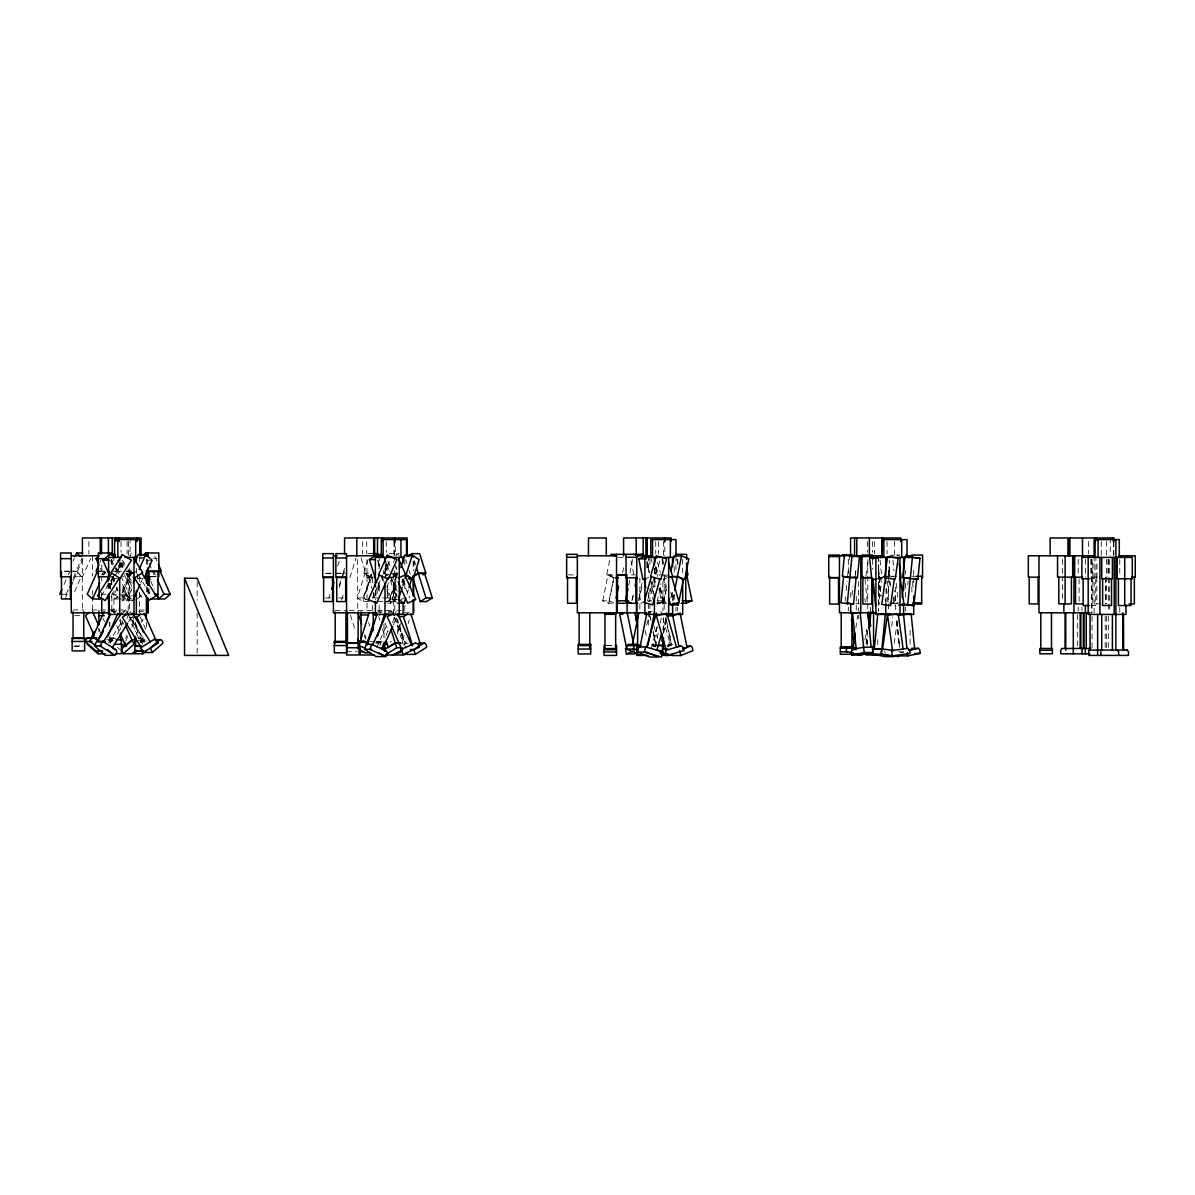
<?xml version="1.0" encoding="UTF-8"?>
<svg xmlns="http://www.w3.org/2000/svg" width="1195" height="1195" viewBox="0 0 1195 1195"><rect width="100%" height="100%" fill="white"/><g stroke="black" fill="none" stroke-linecap="round" stroke-linejoin="round"><path stroke-width="0.75" stroke-dasharray="5 3.75" d="M845.074 601.055L845.552 597.007M846.135 590.479L847.016 581.651M847.643 575.96L848.525 567.132M849.227 560.067L849.57 556.541M852.02 595.244L852.901 586.416M855.202 575.96L855.904 568.895M866.046 643.657L867.331 630.661M867.002 645.524L867.928 636.233M893.83 597.53L893.307 602.833L897.983 603.759M891.754 626.314L892.68 617.038M907.767 584.654L908.125 581.129M855.366 574.466L855.874 570.941M855.874 627.958L857.607 615.604M865.957 575.96L867.943 561.844M864.971 640.042L866.45 629.451M894.189 643.403L897.176 622.236M613.991 577.827L606.716 574.885L609.838 559.469M602.743 600.816L607.956 575.124L614.26 575.124L609.047 600.816L602.743 600.816L608.808 603.281L613.528 603.281M608.808 603.281L614.006 577.588L607.956 575.124M622.595 572.689L624.328 564.13M632.678 559.469L629.541 574.885L635.591 574.885M628.689 585.401L629.735 580.262M631.871 600.816L633.26 593.975M632.319 599.845L633.365 594.707M639.31 596.424L642.447 581.009M646.809 565.832L647.496 562.412M666.646 603.281L663.494 603.281L657.444 600.816L660.925 583.698M656.13 646.794L653.232 645.614L657.25 625.777M666.183 588.836L663.748 600.816L669.797 603.281M663.494 603.281L666.287 589.568M655.547 646.555L658.833 630.333M660.297 623.118L661.388 617.71M663.344 632.991L666.272 618.562M666.347 619.712L663.419 634.127L663.479 616.097M670.843 598.142L672.232 591.286M672.531 600.712L673.92 593.855M672.979 599.741L674.025 594.602M668.423 646.749L670.619 635.934M646.674 568.028L649.139 559.469M638.205 600.816L642.133 587.118M647.75 599.845L654.143 577.588M655.98 574.407L659.909 560.694M646.674 625.06L650.603 611.347M651.066 648.556L657.444 626.285M662.762 629.601L666.212 617.621M337.707 566.057L339.38 560.724M328.998 597.948L330.089 594.453M339.141 585.729L342.98 573.525M343.04 573.167L345.265 566.057M339.141 587.611L341.889 578.888M342.935 575.736L345.176 568.626M341.591 599.815L343.787 592.839M349.941 577.514L356.095 557.975M370.674 577.514L363.758 573.167L367.672 560.724M369.345 601.563L363.041 601.563L357.275 597.948L364.968 573.525L369.688 573.525M357.275 597.948L363.579 597.948L371.272 573.525M363.041 601.563L371.794 573.958M393.528 562.501L395.201 557.184M386.986 587.477L389.182 580.501M396.456 585.595L392.065 599.546L396.382 602.265M379.935 645.554L380.951 642.298L382.624 641.401M401.789 582.383L402.879 578.888M386.134 635.456L388.285 628.6M402.76 585.595L404.403 580.367M403.312 585.729L405.508 578.753M392.602 622.64L394.216 617.501M394.753 615.784L396.382 610.645M406.868 594.453L408.511 589.225M397.457 631.214L399.623 624.358M397.352 633.843L400.579 623.566M401.669 644.135L404.373 635.561M408.152 623.566L409.228 620.145M72.97 561.202L74.434 557.916M64.037 584.534L67.622 576.438M68.339 574.81L69.773 571.568M66.054 594.244L68.907 587.761M73.209 578.051L76.062 571.568L81.409 576.289L73.537 594.109M70.117 571.105L76.166 571.105L81.992 557.916M65.098 598.964L68.668 590.868M72.97 581.158L75.106 576.289L81.409 576.289M83.023 558.633L75.016 576.767L82.575 576.767L90.581 558.633M99.738 562.86L101.187 559.559M102.128 574.81L103.562 571.568L106.236 573.929M104.697 571.822L103.233 575.124L100.41 568.521M129.852 556.258L131.316 552.971M117.304 587.761L114.451 594.244L118.454 597.784M122.174 591.002L131.614 569.403M122.652 592.481L129.807 576.289L127.133 573.929M122.726 592.615L131.316 573.182M119.799 598.964L126.087 598.964L131.106 587.626M131.644 589.24L126.64 600.562L121.307 595.842M110.836 641.446L112.181 638.429L113.913 637.861M117.633 634.052L122.816 622.296M140.816 582.757L142.25 579.515M126.864 618.383L129.09 613.349M125.52 638.533L126.999 635.172M131.45 625.105L133.676 620.071M125.848 640.849L128.074 635.815M131.779 627.405L134.751 620.698M136.379 634.127L138.605 629.093M141.578 622.371L143.056 619.01M372.078 576.782L362.668 597.948L369.18 600.846M372.257 598.307L377.321 586.909M378.053 585.281L381.668 577.14M383.939 574.257L390.466 559.604M379.248 615.53L381.414 610.645M376.694 647.556L386.836 624.761M393.379 624.746L396.277 618.233M104.04 574.601L105.937 571.568M101.216 595.946L113.495 576.289M116.139 573.749L124.638 560.141M114.63 613.02L116.512 609.988M108.581 642.865L121.8 621.699M128.567 621.803L131.39 617.262L143.295 644.21M112.181 577.245L117.304 572.704L114.391 566.116M131.375 572.749L127.372 576.289L124.22 576.289M131.316 573.361L127.477 576.767L121.427 576.767M117.902 596.604L115.228 598.964L112.36 592.481M122.861 597.784L126.864 594.244L122.577 584.534M131.047 598.202L128.373 600.562L122.652 587.611M137.395 598.964L141.398 595.424M121.143 614.529L126.267 609.988L128.492 615.022M124.399 614.529L129.538 609.988L131.764 615.022M110.194 642.477L112.763 640.221L110.537 635.172M140.054 642.178L142.788 639.743L146.328 639.743M140.323 642.477L142.892 640.221L132.511 616.71M361.039 557.975L367.194 577.514L371.331 574.9M372.795 591.107L368.404 577.14L371.272 575.333M384.267 577.14L388.584 574.422M393.439 575.333L396.322 573.525L397.412 577.006M393.379 575.766L397.517 573.167L394.723 564.279M384.446 603.176L390.212 599.546L398.353 599.546M396.262 598.844L391.945 601.563L387.001 585.864M387.598 603.176L390.75 603.176L396.516 599.546M399.683 600.667L404 597.948M387.046 614.125L392.572 610.645L394.186 615.784M389.51 614.125L395.037 610.645L401.087 610.645M375.708 643.268L378.666 641.401L380.339 642.298M131.629 574.407L127.85 576.767L125.953 573.749M132.376 573.929L136.917 571.105M122.562 611.885L125.58 609.988L129.359 616.037M140.681 642.581L145.222 639.743M389.779 642.298L391.437 641.401M397.442 574.242L390.929 577.14L397.457 591.794M387.927 612.094L391.183 610.645L393.364 615.53M403.238 644.299L406.494 642.85M644.135 579.187L648.676 577.349M645.464 601.443L640.923 603.281L639.176 594.707M657.16 604.267L661.701 602.429L658.923 588.717M660.402 588.836L662.837 600.816L656.787 603.281L663.091 603.281L666.108 602.056M652.978 646.629L656.085 645.36M653.202 646.794L656.115 645.614M666.601 578.201L663.165 579.187L666.123 589.464M667.288 646.6L670.709 645.614L660.88 611.347M888.796 556.243L894.786 555.048L891.754 555.048M885.465 576.528L879.475 577.723L878.25 565.369M874.546 578.888L882.373 577.962M884.838 577.125L889.334 576.229L889.334 560.067M888.587 577.29L893.262 576.348M879.296 579.321L882.403 578.574M889.663 604.072L895.891 602.833L894.667 590.479M893.591 603.759L898.267 602.833L889.603 602.833M367.94 553.629L372.481 553.629M389.331 553.629L399.354 553.629M899.805 555.048L896.788 555.048L899.775 555.645M139.023 557.408L144.729 557.408M618.159 557.273L624.208 557.273M139.232 558.633L142.414 558.633M153.498 558.633L157.053 558.633M146.089 560.231L152.138 560.231M64.142 571.105L69.489 571.105M97.602 571.105L105.384 571.105M111.971 571.105L121.173 571.105M126.326 571.105L130.867 571.105M65.038 571.568L68.608 571.568M72.91 571.568L76.062 571.568M97.258 571.568L104.488 571.568M114.929 571.568L120.277 571.568M126.416 571.568L131.136 571.568M130.15 572.704L134.691 572.704M326.295 573.167L331.642 573.167M335.466 573.167L344.772 573.167M363.758 573.167L369.808 573.167M394.499 573.167L397.726 573.167M325.413 573.525L330.746 573.525M336.751 573.525L345.669 573.525M390.212 573.525L397.681 573.525L389.988 597.948L395.754 601.563L395.56 573.525M385.492 574.765L388.509 574.765M568.432 574.885L575.557 574.885M606.716 574.885L614.275 574.885M663.658 574.885L657.608 574.885L655.861 566.31M664.226 575.124L668.961 575.124M151.72 576.289L156.172 576.289M896.892 576.229L878.654 576.229L878.31 572.704M911.875 576.229L916.341 576.348M150.421 576.767L155.275 576.767M368.404 577.14L374.692 577.14M388.435 577.14L395.56 577.14M1091.528 577.185L1097.578 577.185M367.194 577.514L374.752 577.514M387.538 577.514L396.456 577.514L396.456 566.848M879.535 577.588L883.105 577.588M878.654 577.723L882.493 577.723M112.405 578.365L118.454 578.365M138.082 578.365L142.608 578.365M1089.437 578.783L1096.995 578.783L1096.995 560.963M61.318 594.244L68.608 594.244M100.933 594.244L106.265 594.244M111.374 594.244L118.499 594.244M120.575 594.244L126.864 594.244M122.876 595.842L133.72 595.842M325.413 597.948L330.746 597.948M338.543 597.948L343.891 597.948M373.527 597.948L382.43 597.948M383.416 597.948L395.56 597.948M118.499 598.964L111.374 598.964L111.374 595.483M132.944 600.562L122.069 600.562L127.417 595.842L122.413 584.519M646.973 600.816L651.693 600.816M657.444 600.816L665.988 600.816M377.665 601.563L382.385 601.563L381.28 598.083M386.657 601.563L395.754 601.563M656.981 602.429L661.701 602.429M1100.401 603.908L1092.798 603.908L1092.842 559.365M1091.005 605.521L1095.74 605.521L1095.74 578.783M73.059 609.988L83.755 609.988M91.851 609.988L109.581 609.988M109.835 609.988L126.267 609.988M139.247 609.988L144.58 609.988M335.212 610.645L345.908 610.645M349.239 610.645L373.258 610.645M378.636 610.645L382.206 610.645M385.014 610.645L392.572 610.645M652.186 611.347L649.169 611.347L650.991 620.369M111.075 611.601L118.634 611.601M138.784 611.601L143.31 611.601M377.605 612.258L382.131 612.258M404.283 612.258L410.333 612.258M74.837 615.664L81.962 615.664M129.344 617.262L132.376 617.262M109.014 637.861L116.064 637.861M138.351 637.861L145.476 637.861M115.706 638.429L108.984 638.429L110.313 641.446M138.351 638.429L145.476 638.429M106.908 639.743L114.287 639.743M108.222 640.221L113.405 640.221M137.455 640.221L146.373 640.221M369.852 641.401L375.14 641.401M375.962 641.401L383.087 641.401M140.129 641.446L145.476 641.446M375.962 642.298L383.087 642.298M376.858 643.209L380.413 643.209M408.317 643.209L405.284 643.209L398.279 620.937M651.335 644.389L656.623 644.389M667.945 644.389L673.278 644.389M605.85 645.36L614.768 645.36M606.746 645.614L613.871 645.614M653.232 645.614L659.281 645.614M667.049 645.614L671.5 645.599M74.837 645.883L81.962 645.883M73.941 646.361L82.858 646.361M346.565 651.723L357.245 651.723M898.52 651.798L903.853 651.798M900.104 652.545L903.644 652.545M855.814 603.326L859.339 603.819M664.166 575.736L668.707 577.588M609.047 600.816L613.588 602.668M652.679 645.644L655.801 646.913M399.085 555.361L396.322 553.629L396.456 557.975M392.811 574.422L397.128 577.14L389.451 601.563L386.568 599.756M392.931 574.9L397.084 577.514M364.968 573.525L370.719 577.14M363.579 597.948L366.462 599.756M377.426 610.645L380.189 612.393M130.763 571.568L134.766 575.109M125.863 573.361L129.717 576.767M103.651 571.105L106.221 573.361M127.596 595.842L131.614 599.382M122.084 595.424L126.087 598.964M76.166 571.105L82.575 576.767M112.42 609.988L114.974 612.258M111.269 609.988L116.393 614.529M117.513 647.346L121.531 650.887M138.037 574.601L150.316 594.244M122.323 560.231L127.043 567.789M127.984 569.298L133.661 578.365M128.597 576.289L131.435 580.83M138.993 592.914L142.758 598.964M117.454 560.141L122.174 567.7M130.3 617.546L144.461 640.221M119.351 620.19L122.174 624.731M884.285 651.081L885.361 653.097M401.968 580.038L409.945 597.948M387.957 561.202L390.855 567.715M393.752 574.227L395.933 579.112M385.044 566.116L388.674 574.257M394.081 617.158L405.688 643.209M385.044 623.133L388.674 631.274M154.812 556.258L157.008 561.202M153.916 571.568L155.335 574.81M149.136 563.577L151.317 568.521M152.049 570.179L154.962 576.767M150.704 581.158L154.289 589.255M122.682 562.86L124.131 566.161M127.133 573.197L131.42 582.906M121.636 563.577L123.1 566.878M126.013 573.466L131.674 586.013M120.501 562.815L122.682 567.759M124.414 574.795L131.569 590.987M140.069 616.71L145.999 630.138M121.068 576.289L131.091 598.964M116.557 567.804L118.021 571.105M116.273 568.521L118.454 573.466M111.479 559.514L113.659 564.458M110.448 560.231L114.093 568.476M142.788 639.743L144.132 642.761M112.703 576.438L114.839 581.293M140.786 639.743L142.788 644.284M111.508 576.289L113.659 581.158M116.512 587.626L117.946 590.868M112.061 577.902L113.495 581.143M116.348 587.611L117.782 590.853M129.239 616.71L139.621 640.221M108.79 584.385L111.643 590.868M122.084 620.698L123.563 624.059M116.751 625.732L119.709 632.454M103.114 618.383L104.607 621.744M98.931 629.093L101.904 635.815M414.336 560.724L415.457 564.279M413.873 561.53L414.994 565.071M405.762 559.753L406.868 563.308M409.108 570.403L410.229 573.958M386.612 562.501L389.406 571.389M391.123 577.006L397.158 596.2M386.672 564.115L388.913 571.21M390.556 577.14L396.606 596.335M386.702 565.071L388.375 570.403M390.466 580.367L395.963 597.799M396.77 618.427L404.866 644.135M396.411 618.323L406.121 649.169M377.993 560.56L379.666 565.892M386.911 589.075L390.212 599.546M377.739 560.724L379.427 566.057M378.083 563.129L379.203 566.684M383.072 578.753L384.163 582.234M386.911 590.957L390.75 603.176M394.723 617.501L402.82 643.209M380.996 575.273L383.192 582.249M387.046 594.453L388.136 597.948M377.859 582.234L380.055 589.225M377.993 585.729L379.637 590.972M377.993 587.611L379.084 591.107M373.333 592.839L376.081 601.563M378.651 616.71L379.726 620.145M382.415 628.704L385.119 637.279M368.687 622.64L369.763 626.075M364.908 634.635L365.984 638.07M364.475 635.561L365.55 638.996M350.449 614.992L355.303 630.422M662.359 559.469L663.344 562.89M670.828 592.257L673.293 600.816M657.399 562.307L660.342 572.584M660.312 587.865L664.719 603.281M650.603 557.273L652.082 562.412M654.038 569.268L655.517 574.407M654.038 626.285L657.489 638.279M677.296 559.469L677.998 562.89M676.908 558.991L677.938 564.13M662.045 559.469L663.076 564.608M663.927 575.124L666.362 587.118M655.652 566.206L657.728 576.483M655.816 567.55L657.549 576.11M659.954 587.865L663.091 603.281M666.855 622.177L671.605 645.614M665.57 617.71L671.172 644.956M652.619 582.727L654.352 591.286M647.048 561.067L649.288 572.689M651.245 581.875L653.665 593.855M646.988 562.307L649.079 572.584M650.438 579.187L653.217 592.899M646.868 562.89L648.601 571.449M650.842 588.836L652.933 599.113M653.187 631.184L655.756 643.806M649.826 616.097L650.558 619.712M653.112 632.334L655.682 644.956M631.005 560.694L633.783 574.407M645.195 630.527L646.659 637.742M893.92 596.843L895.16 605.671M888.811 566.968L890.051 575.796M864.926 598.77L865.434 602.295M858.354 615.335L858.846 618.861M896.34 583.414L897.744 597.53M892.949 560.35L893.994 570.941M897.012 621.37L899.596 647.376M896.892 620.997L899.476 647.003M896.638 620.743L899.223 646.749M888.796 570.941L889.334 576.229M889.857 581.651L890.215 585.177M888.707 570.657L889.229 575.96M889.752 581.129L890.275 586.416M887.377 581.129L888.901 595.767M886.585 588.552L888.154 604.431M885.196 598.77L885.555 602.295M880.088 560.067L881.835 577.723M880.73 577.588L881.611 586.416M878.34 569.014L880.984 595.603M878.235 568.73L881.044 596.843M878.28 585.177L879.864 601.055M865.031 579.366L867.316 602.295M1119.775 559.484L1119.775 576.035M1119.775 607.299L1119.775 612.826M1113.845 541.544L1113.845 555.794M1113.426 541.544L1113.426 555.794M1110.26 537.974L1110.26 555.794M1109.692 559.484L1109.692 576.035M1109.692 577.872L1109.692 612.826M1108.377 559.484L1108.377 576.035M1108.377 577.872L1108.377 612.826M1108.333 616.217L1108.333 648.287M1107.959 559.365L1107.959 577.185M1106.704 541.365L1106.704 555.615M1106.6 559.365L1106.704 603.908M1106.6 616.381L1106.6 648.467M1105.719 577.185L1105.719 603.908M1105.39 577.185L1105.39 603.908M1105.181 616.217L1105.181 648.287M1101.252 541.544L1101.252 555.794M1096.801 577.185L1096.801 603.908M1095.905 555.794L1095.905 577.185M1094.127 555.794L1094.127 612.826M1092.051 559.484L1092.051 612.826M1092.051 616.381L1092.051 648.467M1091.528 559.365L1091.588 612.826M1090.796 559.365L1090.796 577.185M1088.645 541.544L1088.645 554.017M1085.359 559.365L1085.359 577.185M1081.968 607.299L1081.968 610.989M1079.1 578.963L1079.1 602.131M1078.204 559.365L1078.204 575.407M1078.204 607.299L1078.204 610.989M1077.307 614.603L1077.307 646.689M1062.549 559.484L1062.549 574.197M1062.549 576.035L1062.549 601.787M913.697 570.284L913.697 575.796M913.697 577.633L913.697 586.835M912.771 581.129L912.771 586.939M911.875 587.074L911.875 594.423M910.097 630.288L910.097 647.376M905.571 570.508L905.571 574.197M905.571 583.399L905.571 598.112M905.571 607.299L905.571 610.989M899.402 643.283L899.402 647.376M895.488 587.074L895.488 610.989M894.413 541.365L894.413 555.615M888.527 570.508L888.527 576.035M888.453 577.588L888.527 610.989M887.048 541.544L887.048 554.017M885.973 588.672L886.152 601.787M879.535 576.348L879.535 604.072M878.654 556.825L878.654 610.989M878.445 555.794L878.445 610.989M877.757 639.579L877.757 647.376M874.441 541.544L874.441 554.017M872.679 559.484L872.679 569.178M872.395 541.544L872.395 552.239M870.528 607.299L870.528 610.989M867.764 559.484L867.764 574.197M867.764 576.035L867.764 601.787M867.764 603.624L867.764 610.989M867.51 541.544L867.51 552.239M867.062 630.288L867.062 645.524M858.428 581.547L858.428 610.989M856.262 596.275L856.262 610.989M850.72 592.586L850.72 599.95M848.345 559.484L848.345 574.197M848.345 607.299L848.345 610.989M682.689 559.245L682.689 573.958M677.67 559.484L677.67 564.996M677.67 607.299L677.67 610.989M675.952 555.794L675.952 572.689M675.952 607.299L675.952 610.989M674.264 566.833L674.264 574.197M674.264 594.423L674.264 599.95M672.621 592.361L672.621 599.711M664.749 537.974L664.823 555.794M664.181 577.872L664.181 610.989M663.419 541.365L663.419 555.615M662.881 559.484L662.881 564.996M662.881 581.547L662.881 610.989M658.52 541.544L658.52 554.017M655.741 541.544L655.741 554.017M654.98 568.447L654.98 575.796M654.98 577.633L654.98 586.835M654.845 568.671L654.845 574.197M654.845 581.547L654.845 587.074M654.427 568.447L654.427 575.796M654.427 577.633L654.427 586.835M649.946 559.484L649.946 566.833M649.946 588.911L649.946 601.787M649.946 603.624L649.946 612.826M648.616 555.794L648.616 572.36M648.616 592.586L648.616 601.787M648.616 603.624L648.616 612.826M648.332 611.347L648.332 627.584M639.863 577.872L639.863 610.989M413.694 561.321L413.694 570.508M413.186 561.082L413.186 570.284M404.821 559.484L404.821 566.833M404.821 583.399L404.821 590.748M404.821 605.462L404.821 612.826M403.611 579.709L403.611 585.236M403.103 579.485L403.103 584.997M395.306 537.974L395.306 555.794M394.544 541.544L394.544 555.794M394.738 570.508L394.738 612.826M393.902 541.365L393.902 555.615M393.424 574.197L393.424 612.826M386.299 541.544L386.299 552.239M385.97 564.996L385.97 574.197M385.761 564.279L385.761 577.514M385.462 564.757L385.462 575.796M384.984 568.447L384.984 573.958M383.983 624.044L383.983 638.518M383.326 570.403L383.326 573.958M382.43 575.273L382.43 582.383M379.173 555.794L379.173 568.671M379.173 583.399L379.173 590.748M379.173 605.462L379.173 612.826M377.097 588.911L377.097 594.423M375.887 590.748L375.887 598.112M375.379 590.509L375.379 599.711M375.32 590.748L375.32 598.112M373.527 592.705L373.527 601.563M372.631 577.872L372.631 583.399M372.631 605.462L372.631 610.989M367.014 559.484L367.014 610.989M366.745 541.544L366.745 554.017M362.384 541.544L362.384 554.017M357.678 559.484L357.678 610.989M197.16 581.935L197.16 600.293M197.16 613.154L197.16 653.575M149.046 588.508L149.046 594.244M148.15 588.911L148.15 594.423M147.627 559.484L147.627 566.833M147.627 587.074L147.627 592.586M146.417 559.245L146.417 566.594M146.417 586.835L146.417 592.361M146.373 622.431L146.373 629.885M139.561 557.632L139.561 561.321M139.561 577.872L139.561 581.547M139.561 592.586L139.561 612.826M137.559 574.197L137.559 579.709M136.335 568.447L136.335 573.958M135.677 622.431L135.677 631.662M130.046 537.974L130.046 555.794M129.478 568.671L129.478 612.826M128.477 541.544L128.477 555.794M128.179 570.508L128.179 612.826M127.133 541.365L127.133 553.838M121.173 562.262L121.173 571.329M121.039 541.544L121.039 552.239M120.531 619.219L120.531 629.556M120.142 563.159L119.918 572.36M119.724 562.92L119.724 572.121M118.693 564.757L118.693 573.958M113.913 555.794L113.913 561.321M113.913 577.872L113.913 581.547M113.913 590.748L113.913 612.826M111.837 559.484L111.837 566.833M111.837 579.709L111.837 585.236M111.837 596.275L111.837 612.826M111.374 579.784L111.374 585.52M110.478 583.399L110.478 588.911M110.478 639.743L110.478 643.149M110.059 583.399L110.059 588.911M109.835 583.399L109.835 588.911M109.835 622.431L109.835 626.329M109.835 636.995L109.835 642.327M109.581 622.431L109.581 626.329M109.581 636.995L109.581 642.327M108.939 583.399L108.939 590.748M108.611 583.16L108.611 590.509M108.058 583.265L108.058 590.748M101.754 564.996L101.754 574.197M101.754 576.035L101.754 583.399M101.754 592.586L101.754 596.275M98.901 609.988L98.901 612.826M98.901 628.107L98.901 631.662M92.418 555.794L92.418 576.035M92.418 590.748L92.418 594.423M92.418 596.275L92.418 610.989M88.893 541.544L88.893 554.017M82.335 559.484L82.335 610.989"/><path stroke-width="1.5" d="M843.61 576.348L840.981 602.833L853.514 604.072L856.143 577.588L845.164 576.662M847.21 604.072L851.945 556.541L859.504 556.541L857.398 577.723L849.839 577.723L842.355 576.229L844.462 555.048L851.945 556.541M869.766 617.651L870.318 612.079M869.258 628.794L870.916 612.079M881.88 648.855L873.052 648.855L872.529 654.143L881.357 654.143L885.375 613.692L888.378 614.275M904.914 556.661L902.808 577.842L917.85 579.321L919.956 558.155L904.914 556.661L909.41 557.557M902.135 597.366L904.062 577.962L910.366 577.962M916.595 579.202L913.966 605.671L901.433 604.431L907.737 604.431L912.472 556.661M853.14 647.376L855.127 633.26M868.197 617.098L868.69 613.573M885.48 577.962L881.761 604.431L890.589 605.671L894.308 579.202M882.612 648.975L887.571 613.692L891.097 614.185M616.142 598.142L618.577 586.147M628.002 588.836L625.568 600.816L631.632 603.281M635.098 586.147L636.83 577.588M636.86 653.321L626.27 649.034L626.957 645.599L628.525 644.389L637.338 644.389L635.785 645.599L626.957 645.599M636.158 620.369L637.607 613.154L637.637 646.749M632.543 643.806L638.757 613.154M637.697 652.111L646.525 652.111L658.639 657.026L649.811 657.026L637.697 652.111L638.742 646.973L647.57 646.973M639.982 647.212L646.928 612.96M647.914 645.419L654.487 612.96M670.888 571.344L674.025 555.929L681.583 555.929L688.843 558.872L684.675 579.441L681.658 579.441M661.955 641.342L662.687 637.742M674.607 590.435L677.386 576.737L683.45 579.187L678.237 604.879L671.934 604.879L668.901 603.654M672.875 576.483L677.416 576.483L681.583 555.929M651.38 576.737L644.015 602.429L652.575 604.879L659.954 579.187M646.6 647.212L656.413 612.96M656.877 650.17L661.791 633.036M331.732 589.225L333.928 582.249M360.143 641.491L369.315 612.363M379.188 652.963L384.939 656.578L376.111 656.578L364.609 649.333L366.148 644.449L373.198 644.449M367.716 641.491L373.647 622.64M367.343 644.807L377.067 613.961M377.605 636.248L384.626 613.961M400.773 567.655L404.687 555.227L412.245 555.227L419.161 559.574L413.007 579.112L409.99 579.112M381.817 649.169L383.431 644.015M412.245 555.227L406.106 574.765L413.007 579.112M402.207 587.342L398.353 599.546L404.119 603.176L405.762 597.933M404.956 578.619L406.046 575.124L411.797 578.753L409.063 587.477M401.281 649.542L400.265 652.799L396.74 652.799M75.151 556.258L76.614 552.971L82.664 552.971M59.75 594.244L61.901 589.389M70.102 587.626L72.253 582.772M98.274 566.161L96.093 571.105L98.662 573.361M97.258 571.568L87.235 594.244L92.583 598.964L98.886 598.964M92.583 598.964L99.738 582.772M107.475 579.53L108.894 576.289M102.86 650.887L95.809 650.887L85.129 641.446L86.458 638.429L88.191 637.861L97.019 637.861L86.458 638.429M91.089 638.533L94.061 631.826M92.239 638.533L104.114 611.676M107.386 649.423L114.063 655.323L105.235 655.323L94.554 645.883L96.556 641.356L105.369 641.356M110.328 613.274L97.721 641.82L105.279 641.82M100.544 636.86L103.517 630.138M104.996 626.778L110.194 615.022M134.527 562.815L138.172 554.57L145.73 554.57L152.138 560.231L144.132 578.365M107.505 636.786L117.887 613.274M133.317 582.891L135.468 578.036M139.173 569.403L145.73 554.57M132.944 600.562L140.099 584.37M121.053 643.612L123.623 645.883L125.102 642.522M379.965 556.885L381.414 553.629M379.353 575.124L368.478 599.546L376.619 603.176L387.494 578.753M366.925 643.209L373.452 628.555M372.735 644.807L386.508 613.886M382.505 649.169L392.647 626.374M852.408 649.482L851.333 651.499L851.676 655.024L860.505 655.024L872.977 652.545L872.455 647.257L863.641 647.257L852.408 649.482L855.934 649.482M111.747 573.182L97.587 595.842L105.145 600.562L119.306 577.902M97.631 640.221L103.293 631.154M103.442 641.82L121.382 613.11M112.509 647.481L127.611 623.312M98.946 565.22L96.033 558.633L98.602 556.362M109.432 575.079L102.889 560.231L109.298 554.57L115.347 554.57M113.002 557.975L115.571 555.705M143.236 555.227L145.805 552.971L158.845 552.971L158.845 576.767M89.281 612.258L85.442 615.664L94.345 635.815M133.885 617.262L136.902 617.262L140.756 613.857M157.157 595.722L158.576 598.964L163.924 594.244L170.228 594.244L160.205 571.568M170.228 594.244L164.88 598.964L158.576 598.964M135.498 639.743L131.973 639.743L122.353 648.243L121.95 650.692L123.279 653.725L132.107 653.725L136.111 650.185M123.279 653.725L133.974 644.284L131.973 639.743M134.109 653.725L142.937 653.725L145.611 651.365M159.981 639.459L150.361 647.959L152.362 652.5L163.043 643.044L161.713 640.027L154.678 639.459M375.559 579.112L369.404 559.574L376.32 555.227L382.37 555.227M407.958 556.228L412.111 553.629L419.669 553.629L425.808 573.167L423.045 574.9M412.723 576.632L418.25 573.167L425.808 573.167M412.559 577.14L418.31 573.525L424.613 573.525L432.291 597.948L426.54 601.563L420.237 601.563L413.097 578.888M397.248 615.739L400.011 613.991M420.237 601.563L426.003 597.948L432.291 597.948M398.891 616.605L403.432 616.605L407.57 613.991M384.85 649.363L395.201 642.85L400.504 642.85M389.734 646.689L395.261 643.209L399.802 643.209M402.043 647.735L396.74 647.735L385.238 654.98L394.051 654.98L402.685 649.542M406.957 653.172L404.089 654.98L395.261 654.98M417.832 646.555L420.595 644.807L410.871 613.961M410.214 649.527L413.739 649.527L424.091 643L425.764 643.911L426.779 647.167L415.277 654.412L406.449 654.412M133.661 578.365L142.728 572.704L133.287 557.587M128.373 613.483L122.323 617.262L141.219 647.481M132.944 653.725L137.47 650.887M636.502 644.389L634.291 645.599L633.32 649.034L636.741 650.02M367.881 643.268L364.923 641.401L357.962 642.298M398.368 578.021L405.702 574.765L398.443 558.483M393.738 613.707L387.225 616.605L401.729 649.169M392.393 654.98L402.162 650.633M645.927 579.441L642.91 579.441L638.742 558.872L646.002 555.929M649.199 557.707L652.111 556.526M626.658 648.556L619.712 614.305L624.074 612.527M681.18 603.281L685.9 603.281L691.965 600.816L686.752 575.124M666.661 615.32L671.007 613.543M666.705 615.903L672.755 615.903L678.581 613.543M625.418 648.81L626.464 653.949L634.037 650.872M659.894 652.963L662.926 651.738M682.614 648.99L686.976 647.212L680.03 612.96M682.853 649.139L690.635 645.987L692.189 647.212L692.891 650.633L680.777 655.547L671.948 655.547M672.367 654.188L669.334 655.413L662.284 655.413M668.304 577.708L672.591 576.483L668.662 562.785M664.988 613.453L656.413 615.903L666.242 650.17M661.044 653.949L664.48 652.963M862.88 576.348L862.88 604.072L871.782 604.072L871.782 579.366L869.631 558.155L883.165 556.661M880.177 557.557L883.18 556.96M850.9 613.573L853.902 612.975M858.637 612.378L852.647 613.573L856.158 648.855M897.594 614.872L906.602 613.692M897.609 615.171L911.143 613.692L914.638 648.975L908.648 650.17M851.676 655.024L864.164 652.545L872.977 652.545M867.854 653.217L853.693 654.277M908.768 650.274L918.387 648.362L919.821 649.871L920.165 653.411L907.692 655.891L898.864 655.891M898.685 605.178L903.973 604.431L900.253 577.962M857.622 655.024L871.738 653.038M372.945 553.629L377.471 553.629L381.623 556.228M643.627 554.331L610.884 554.331L615.246 556.093M675.952 554.331L686.647 554.331L686.647 559.469M71.267 555.794L99.275 555.794M144.416 555.794L148.15 555.794M333.42 555.794L337.154 555.794M346.341 555.794L382.609 555.794M406.3 555.794L413.694 555.794M577.349 555.794L616.545 555.794M636.756 555.794L652.351 555.794M839.443 555.794L845.044 555.794M862.163 555.794L850.586 555.794L850.586 537.974L900.746 537.974L900.746 541.544M871.17 555.794L882.015 555.794L881.97 537.974M906.273 555.794L911.875 555.794M1118.505 555.794L1135.25 555.794L1135.25 577.185L1131.68 577.185M828.747 556.541L839.443 556.541M861.983 556.541L872.679 556.541M121.427 557.408L108.611 557.408L108.611 579.485M124.982 557.408L136.335 557.408L136.335 561.082M404.702 557.408L375.379 557.408L375.379 586.835M566.654 557.273L577.349 557.273M626.06 557.273L636.756 557.273M674.219 557.408L644.897 557.408L644.897 614.424L682.689 614.424L682.689 581.323M913.697 557.408L875.89 557.408L875.89 614.424L913.697 614.424L913.697 596.036M322.74 557.975L333.42 557.975M335.87 557.975L346.565 557.975M869.631 558.155L877.19 558.155M915.415 558.155L919.956 558.155M60.587 558.633L71.267 558.633M96.033 558.633L107.162 558.633M638.742 558.872L646.301 558.872M369.404 559.574L375.454 559.574M102.889 560.231L108.924 560.231M148.15 571.105L161.37 571.105L158.457 564.503M616.545 574.885L627.241 574.885M916.341 576.348L922.57 576.229M71.267 576.767L60.587 576.767L60.587 552.971L71.267 552.971L71.267 612.826L109.148 612.826M110.059 576.767L98.259 576.767L98.259 552.971L111.673 552.971L114.227 555.227M147.403 576.767L150.421 576.767M671.082 576.737L677.386 576.737M323.621 577.14L332.539 577.14M336.751 577.14L345.669 577.14M1038.993 577.185L1028.312 577.185L1028.312 555.794L1095.113 555.794L1095.113 537.974M1082.685 577.185L1074.664 577.185L1074.664 555.794M333.42 577.514L322.74 577.514L322.74 553.629L333.42 553.629L333.42 612.826L376.425 612.826M346.565 577.514L335.87 577.514L335.87 553.629L346.565 553.629L346.565 612.826M829.644 577.588L838.546 577.588L838.546 604.072L829.644 604.072L829.644 576.348M862.88 577.588L871.782 577.588M577.349 577.827L566.654 577.827L566.654 554.331L577.349 554.331L577.349 612.826L616.545 612.826L616.545 554.331M615.5 577.827L618.517 577.827M636.756 577.827L626.06 577.827L626.06 554.331M839.443 577.723L828.747 577.723L828.747 555.048L839.443 555.048L839.443 612.826L876.413 612.826M870.886 577.723L861.983 577.723L861.983 555.048L872.679 555.048L872.679 559.484M184.553 578.26L197.16 578.26L228.663 655.413L184.553 655.413L184.553 578.26L216.056 655.413M408.66 578.753L411.797 578.753M1089.437 578.783L1081.878 578.783L1081.878 557.408L1132.277 557.408L1132.277 578.783L1117.161 578.783L1117.161 557.408M871.738 579.321L876.264 579.321M914.832 579.321L917.85 579.321M154.394 594.244L157.949 594.244M71.386 598.964L61.468 598.964L61.468 571.568M102.71 598.964L99.14 598.964L99.14 576.289M150.824 598.964L157.949 598.964L157.949 571.568L149.046 571.568L149.046 585.52M617.442 600.816L628.719 600.816M682.196 600.816L691.965 600.816M912.771 602.833L921.674 602.833M397.815 603.176L404.119 603.176M637.921 603.281L626.957 603.281L626.957 576.961M1082.685 603.908L1075.545 603.908L1075.545 577.185M1129.006 603.908L1134.354 603.908L1134.354 577.185M912.771 604.072L921.674 604.072L921.674 576.348M1089.437 605.521L1083.133 605.521L1083.133 578.783M646.092 612.826L617.038 612.826L617.038 592.586M1089.81 612.826L1038.993 612.826L1038.993 555.794M885.375 613.692L877.817 613.692L874.307 648.975L881.865 648.975M146.417 614.424L108.611 614.424L108.611 594.199M604.969 614.305L615.664 614.305M619.712 614.305L622.729 614.305M361.054 614.992L368.179 614.992M373.288 614.992L376.858 614.992M98.901 615.664L104.249 615.664M72.163 638.429L84.636 638.429M116.079 639.743L121.427 639.743L121.427 653.725L116.079 653.725M357.873 641.401L364.923 641.401M72.163 641.446L84.636 641.446M85.129 641.446L92.179 641.446M334.316 642.298L346.789 642.298M418.803 643L424.091 643M347.446 643.209L358.141 643.209M114.287 644.284L121.427 644.284M640.311 645.36L636.756 645.36L636.756 655.413L647.929 655.413M657.862 645.36L663.15 645.36M334.316 645.554L346.789 645.554M578.231 645.599L590.703 645.599M637.637 645.614L641.207 645.614M657.623 645.614L662.164 645.614M94.554 645.883L101.605 645.883M123.623 645.883L126.655 645.883M141.025 645.883L135.677 645.883L135.677 636.666M687.11 645.987L690.635 645.987M134.781 646.361L141.906 646.361M346.565 647.735L359.038 647.735M381.31 647.914L384.88 647.914M840.339 648.273L852.812 648.273L852.812 646.749L840.339 646.749L840.339 654.277L852.812 654.277M911.337 648.362L918.387 648.362M667.049 648.556L663.479 648.556L663.479 637.742M1090.706 648.467L1061.967 648.467L1060.712 650.244L1060.712 653.814L1089.78 653.814M662.598 648.81L666.153 648.81M578.231 649.034L590.703 649.034M626.27 649.034L635.083 649.034M911.621 648.975L914.638 648.975M364.609 649.333L371.66 649.333M604.072 649.781L616.545 649.781M1039.889 650.244L1052.362 650.244M657.13 650.498L662.418 650.498M98.005 650.692L101.575 650.692M136.305 650.692L141.593 650.692L142.937 653.725M143.699 650.887L134.781 650.887L134.781 637.861M360.158 651.723L363.728 651.723M840.339 651.798L847.464 651.798M604.072 651.992L616.545 651.992M152.362 652.5L143.534 652.5L142.205 649.468M370.211 652.799L364.923 652.799L357.738 648.273M914.877 653.411L920.165 653.411M105.13 653.725L97.87 653.725L87.19 644.284M626.464 653.949L635.277 653.949M661.193 653.949L668.244 653.949M374.289 654.98L360.158 654.98L360.158 647.735M879.893 655.024L866.181 655.024L866.181 652.545M894.084 650.588L881.731 648.855L880.984 654.143L898.64 656.623M856.666 647.869L848.734 646.749L846.717 648.273L846.224 651.798L853.275 652.799M905.84 555.346L910.336 556.243M859.504 556.541L852.02 555.048L842.087 555.048L845.074 555.645M854.41 577.125L857.398 577.723M907.737 604.431L913.966 605.671M847.27 602.833L853.514 604.072M881.357 654.143L893.83 656.623L885.002 656.623L868.421 653.217M869.019 653.217L872.589 653.919M641.267 554.331L645.629 556.093M633.708 554.331L638.07 556.093M677.416 576.483L684.675 579.441M673.696 603.042L678.237 604.879M634.814 652.963L640.864 655.413M369.36 644.299L362.847 641.401L360.502 642.298L359.053 645.554L365.565 648.452M98.378 640.684L93.852 637.861L91.388 638.429L89.505 641.446L95.555 645.225M384.103 642.327L387.06 644.195M382.37 649.109L385.328 650.976M76.614 552.971L80.468 556.362M120.785 643.926L123.533 646.361M112.24 647.421L114.989 649.841M1116.877 650.065L1118.654 651.858L1118.654 655.413M141.966 573.182L156.142 595.842L148.583 600.562L134.408 577.902M132.331 613.11L150.286 641.82M404.881 575.124L415.755 599.546L407.614 603.176L398.189 582.01M397.726 613.886L411.498 644.807M145.805 552.971L147.254 556.258M157.486 579.665L163.924 594.244M148.568 576.289L150.002 579.53M144.057 613.274L156.664 641.82M136.902 617.262L143.579 632.379M125.385 625.105L132.062 640.221L125.654 645.883L120.456 634.127M92.583 611.676L98.528 625.105M412.111 553.629L413.216 557.184M416.577 567.834L418.25 573.167M418.31 573.525L426.003 597.948M403.432 616.605L412.604 645.733M413.739 649.527L415.277 654.412M390.944 629.496L396.74 647.735M386.194 640.699L388.36 647.556M357.888 612.363L361.667 624.358M357.992 638.996L359.083 642.417M359.486 647.914L360.517 651.17M671.739 576.737L679.104 602.429L670.544 604.879L668.573 598.038M666.705 612.96L676.519 647.212M686.602 568.028L687.991 574.885M672.755 615.903L678.969 646.555M679.731 650.409L680.777 655.547M661.477 634.799L663.315 643.806M644.135 579.187L645.883 587.761M634.904 613.154L637.458 625.777M627.345 613.154L633.559 643.806M899.148 563.726L901.135 577.842M903.121 648.975L898.162 613.692L887.571 615.171L892.531 650.468M868.69 612.079L870.677 626.195M903.644 615.171L906.975 648.616M907.334 652.351L907.692 655.891M872.992 579.202L875.621 605.671M867.689 612.079L871.2 647.376M860.131 612.079L864.164 652.545M851.467 619.144L853.857 643.283M1131.023 578.783L1131.023 605.521L1118.415 605.521L1118.415 578.783M1125.974 605.238L1125.974 614.424L1088.182 614.424L1088.182 557.408M1124.719 557.408L1124.719 605.521M1123.464 614.424L1123.673 650.244M1122.777 612.826L1122.777 648.467M1119.297 557.408L1119.297 539.587L1094.097 539.587L1094.097 557.408M1115.891 539.587L1115.891 650.065M1114.203 557.408L1114.203 614.424M1113.845 541.544L1113.845 537.974L1069.107 537.974L1069.107 555.794M1113.426 537.974L1113.426 541.544M1112.411 557.408L1112.411 578.783L1101.73 578.783L1101.73 557.408M1112.411 614.424L1112.411 650.065M1111.529 578.783L1111.529 605.521L1102.612 605.521L1102.612 578.783M1101.73 614.424L1101.73 650.065M1100.834 650.065L1100.834 655.413M1099.938 557.408L1099.938 614.424M1098.071 539.587L1098.071 557.408M1097.622 614.424L1097.622 655.413M1095.606 537.974L1095.606 541.544M1090.064 614.424L1090.064 650.065M1086.24 612.826L1086.24 648.467M1085.359 605.462L1085.359 612.826M1085.359 648.467L1085.359 653.814M1084.014 612.826L1084.014 648.467M1083.342 612.826L1083.342 648.467M1082.506 537.974L1082.506 555.794M1082.132 648.467L1082.132 653.814M1080.863 612.826L1080.863 648.467M1080.19 612.826L1080.19 648.467M1073.947 555.794L1073.947 612.826M1073.304 612.826L1073.304 653.814M1072.677 555.794L1072.677 577.185L1057.56 577.185L1057.56 555.794M1071.422 577.185L1071.422 603.908L1058.815 603.908L1058.815 577.185M1069.913 537.974L1069.913 555.794M1067.957 555.794L1067.957 537.974L1050.136 537.974L1050.136 555.794M1065.746 612.826L1065.731 650.244M1065.118 555.794L1065.118 603.908M1065.074 612.826L1065.074 648.467M1063.864 603.624L1063.864 612.826M1051.48 612.826L1051.48 648.467M1040.785 612.826L1040.785 648.467M1038.111 577.185L1038.111 603.908L1029.194 603.908L1029.194 577.185M922.57 577.723L922.57 555.048L911.875 555.048L911.875 556.541M907.02 557.408L907.02 539.587L881.82 539.587L881.82 557.408M903.614 557.408L903.614 590.509M903.614 603.385L903.614 614.424M901.687 539.587L901.687 557.408M899.999 557.408L899.999 614.424M885.734 557.408L885.734 583.16M885.734 603.385L885.734 614.424M883.867 539.587L883.867 557.408M882.926 537.974L882.926 541.544M873.56 612.079L873.56 648.855M872.679 579.709L872.679 612.826M872.679 647.257L872.679 655.024M869.362 537.974L869.362 555.794M860.803 555.794L860.803 612.826M856.77 537.974L856.77 555.794M854.574 537.974L854.574 555.794M851.916 612.079L851.916 647.376M850.72 603.624L850.72 612.826M841.22 612.079L841.22 647.376M686.647 562.89L686.647 577.827M685.766 575.124L685.766 603.281M676.011 555.615L676.011 539.587L650.812 539.587L650.812 557.408M672.621 557.408L672.621 566.594M672.621 603.385L672.621 614.424M671.112 541.544L671.112 537.974L623.596 537.974L623.596 555.794M670.38 539.587L670.38 557.408M668.692 557.408L668.692 614.424M664.823 537.974L664.823 541.544M662.598 644.389L662.598 653.949M654.427 557.408L654.427 564.757M654.427 594.199L654.427 614.424M652.56 539.587L652.56 557.408M645.912 537.974L645.912 555.794M643.134 537.974L643.134 555.794M636.756 554.331L636.756 612.826M636.457 603.624L636.457 612.826M636.188 537.974L636.188 555.794M635.86 576.961L635.86 603.281M627.121 577.872L627.121 596.275M627.121 599.95L627.121 612.826M616.545 645.36L616.545 655.413L604.072 655.413L604.072 645.36M615.664 613.154L615.664 648.556L604.969 648.556L604.969 613.154M606.298 555.794L606.298 537.974L588.478 537.974L588.478 555.794M589.822 613.154L589.822 648.556M579.127 613.154L579.127 644.956M576.453 576.961L576.453 603.281L567.55 603.281L567.55 576.961M413.694 576.035L413.694 596.275M413.694 599.95L413.694 612.826M413.186 575.796L413.186 596.036M413.186 599.711L413.186 614.424L375.379 614.424L375.379 601.548M407.136 555.794L407.136 537.974L344.563 537.974L344.563 554.017M406.509 555.615L406.509 539.587L381.31 539.587L381.31 557.408M403.103 557.408L403.103 562.92M403.103 603.385L403.103 614.424M400.937 539.587L400.937 557.408M399.249 557.408L399.249 614.424M394.544 537.974L394.544 541.544M384.984 557.408L384.984 562.92M384.984 583.16L384.984 614.424M384.88 642.298L384.88 651.17M383.983 643.941L383.983 647.556M383.117 539.587L383.117 557.408M381.937 537.974L381.937 541.544M377.486 537.974L377.486 555.794M374.632 537.974L374.632 555.794M373.691 537.974L373.691 554.017M373.288 612.094L373.288 630.542M361.054 612.094L361.054 641.401M358.141 612.094L358.141 647.556M356.812 537.974L356.812 555.794M347.446 612.094L347.446 643.941M345.908 612.094L345.908 643.209M345.669 577.006L345.669 601.563L336.751 601.563L336.751 577.006M335.212 612.094L335.212 643.209M332.539 577.006L332.539 601.563L323.621 601.563L323.621 577.006M148.15 552.971L148.15 556.586M148.15 567.476L148.15 585.236M148.15 598.112L148.15 612.826M147.627 576.035L147.627 585.236M147.627 599.95L147.627 612.826M146.417 570.284L146.417 583.16M146.417 596.036L146.373 619.219M141.085 555.794L141.085 537.974L82.41 537.974L82.41 555.794M139.74 555.615L139.74 539.587L114.526 539.587L114.526 557.408M137.007 537.974L137.007 541.544M136.335 590.509L136.335 614.424M135.677 539.587L135.677 557.408M133.989 557.408L133.989 614.424M120.531 633.111L120.531 640.55M119.724 557.408L119.724 561.082M119.724 577.633L119.724 614.424M119.186 537.974L119.186 541.544M117.857 539.587L117.857 557.408M115.885 537.974L115.885 541.544M112.225 537.974L112.225 555.794M108.939 552.971L108.939 555.794M108.939 571.329L108.939 579.709M108.939 596.275L108.939 612.826M108.431 537.974L108.431 554.017M108.058 576.289L108.058 581.532M108.058 595.483L108.058 598.964M101.754 598.112L101.754 612.826M101.5 537.974L101.5 554.017M100.231 537.974L100.231 554.017M98.901 611.765L98.901 624.552M98.005 650.573L98.005 653.725M83.755 611.765L83.755 638.772M73.059 611.765L73.059 638.772M70.385 576.289L70.385 598.964M887.571 556.661L884.599 577.842L895.189 579.321L898.162 558.155L887.571 556.661M656.413 555.929L650.528 576.483L660.805 579.441L666.705 558.872L656.413 555.929M645.733 646.973L644.269 652.111L661.403 657.026L662.374 653.59L661.164 651.394L645.733 646.973M387.225 555.227L378.531 574.765L388.3 579.112L396.994 559.574L387.225 555.227M371.914 644.449L369.748 649.333L386.03 656.578L387.479 653.321L386.568 650.976L371.914 644.449M122.323 554.57L111.001 572.704L120.068 578.365L131.39 560.231L122.323 554.57M102.68 641.356L99.857 645.883L114.959 655.323L116.856 652.306L116.288 649.841L102.68 641.356M154.05 639.459L140.457 647.959L143.295 652.5L158.397 643.044L156.515 640.027L154.05 639.459M415.561 643L400.908 649.527L403.088 654.412L419.37 647.167L417.921 643.911L415.561 643M680.806 645.987L665.391 650.409L666.855 655.547L683.988 650.633L683.002 647.212L680.806 645.987M907.528 648.362L891.649 650.588L892.396 655.891L910.037 653.411L909.544 649.871L907.528 648.362M626.344 575.124L617.442 575.124L617.442 603.281L626.344 603.281L626.344 575.124M84.636 637.861L72.163 637.861L72.163 650.887L84.636 650.887L84.636 637.861M346.789 641.401L334.316 641.401L334.316 652.799L346.789 652.799L346.789 641.401M359.038 642.85L346.565 642.85L346.565 654.98L359.038 654.98L359.038 642.85M590.703 644.389L578.231 644.389L578.231 653.949L590.703 653.949L590.703 644.389M1052.362 648.467L1039.889 648.467L1039.889 653.814L1052.362 653.814L1052.362 648.467M1127.243 650.065L1088.809 650.065L1088.809 655.413L1128.498 655.413L1128.498 651.858L1127.243 650.065M647.003 555.794L647.003 537.974L646.928 555.794"/></g></svg>
